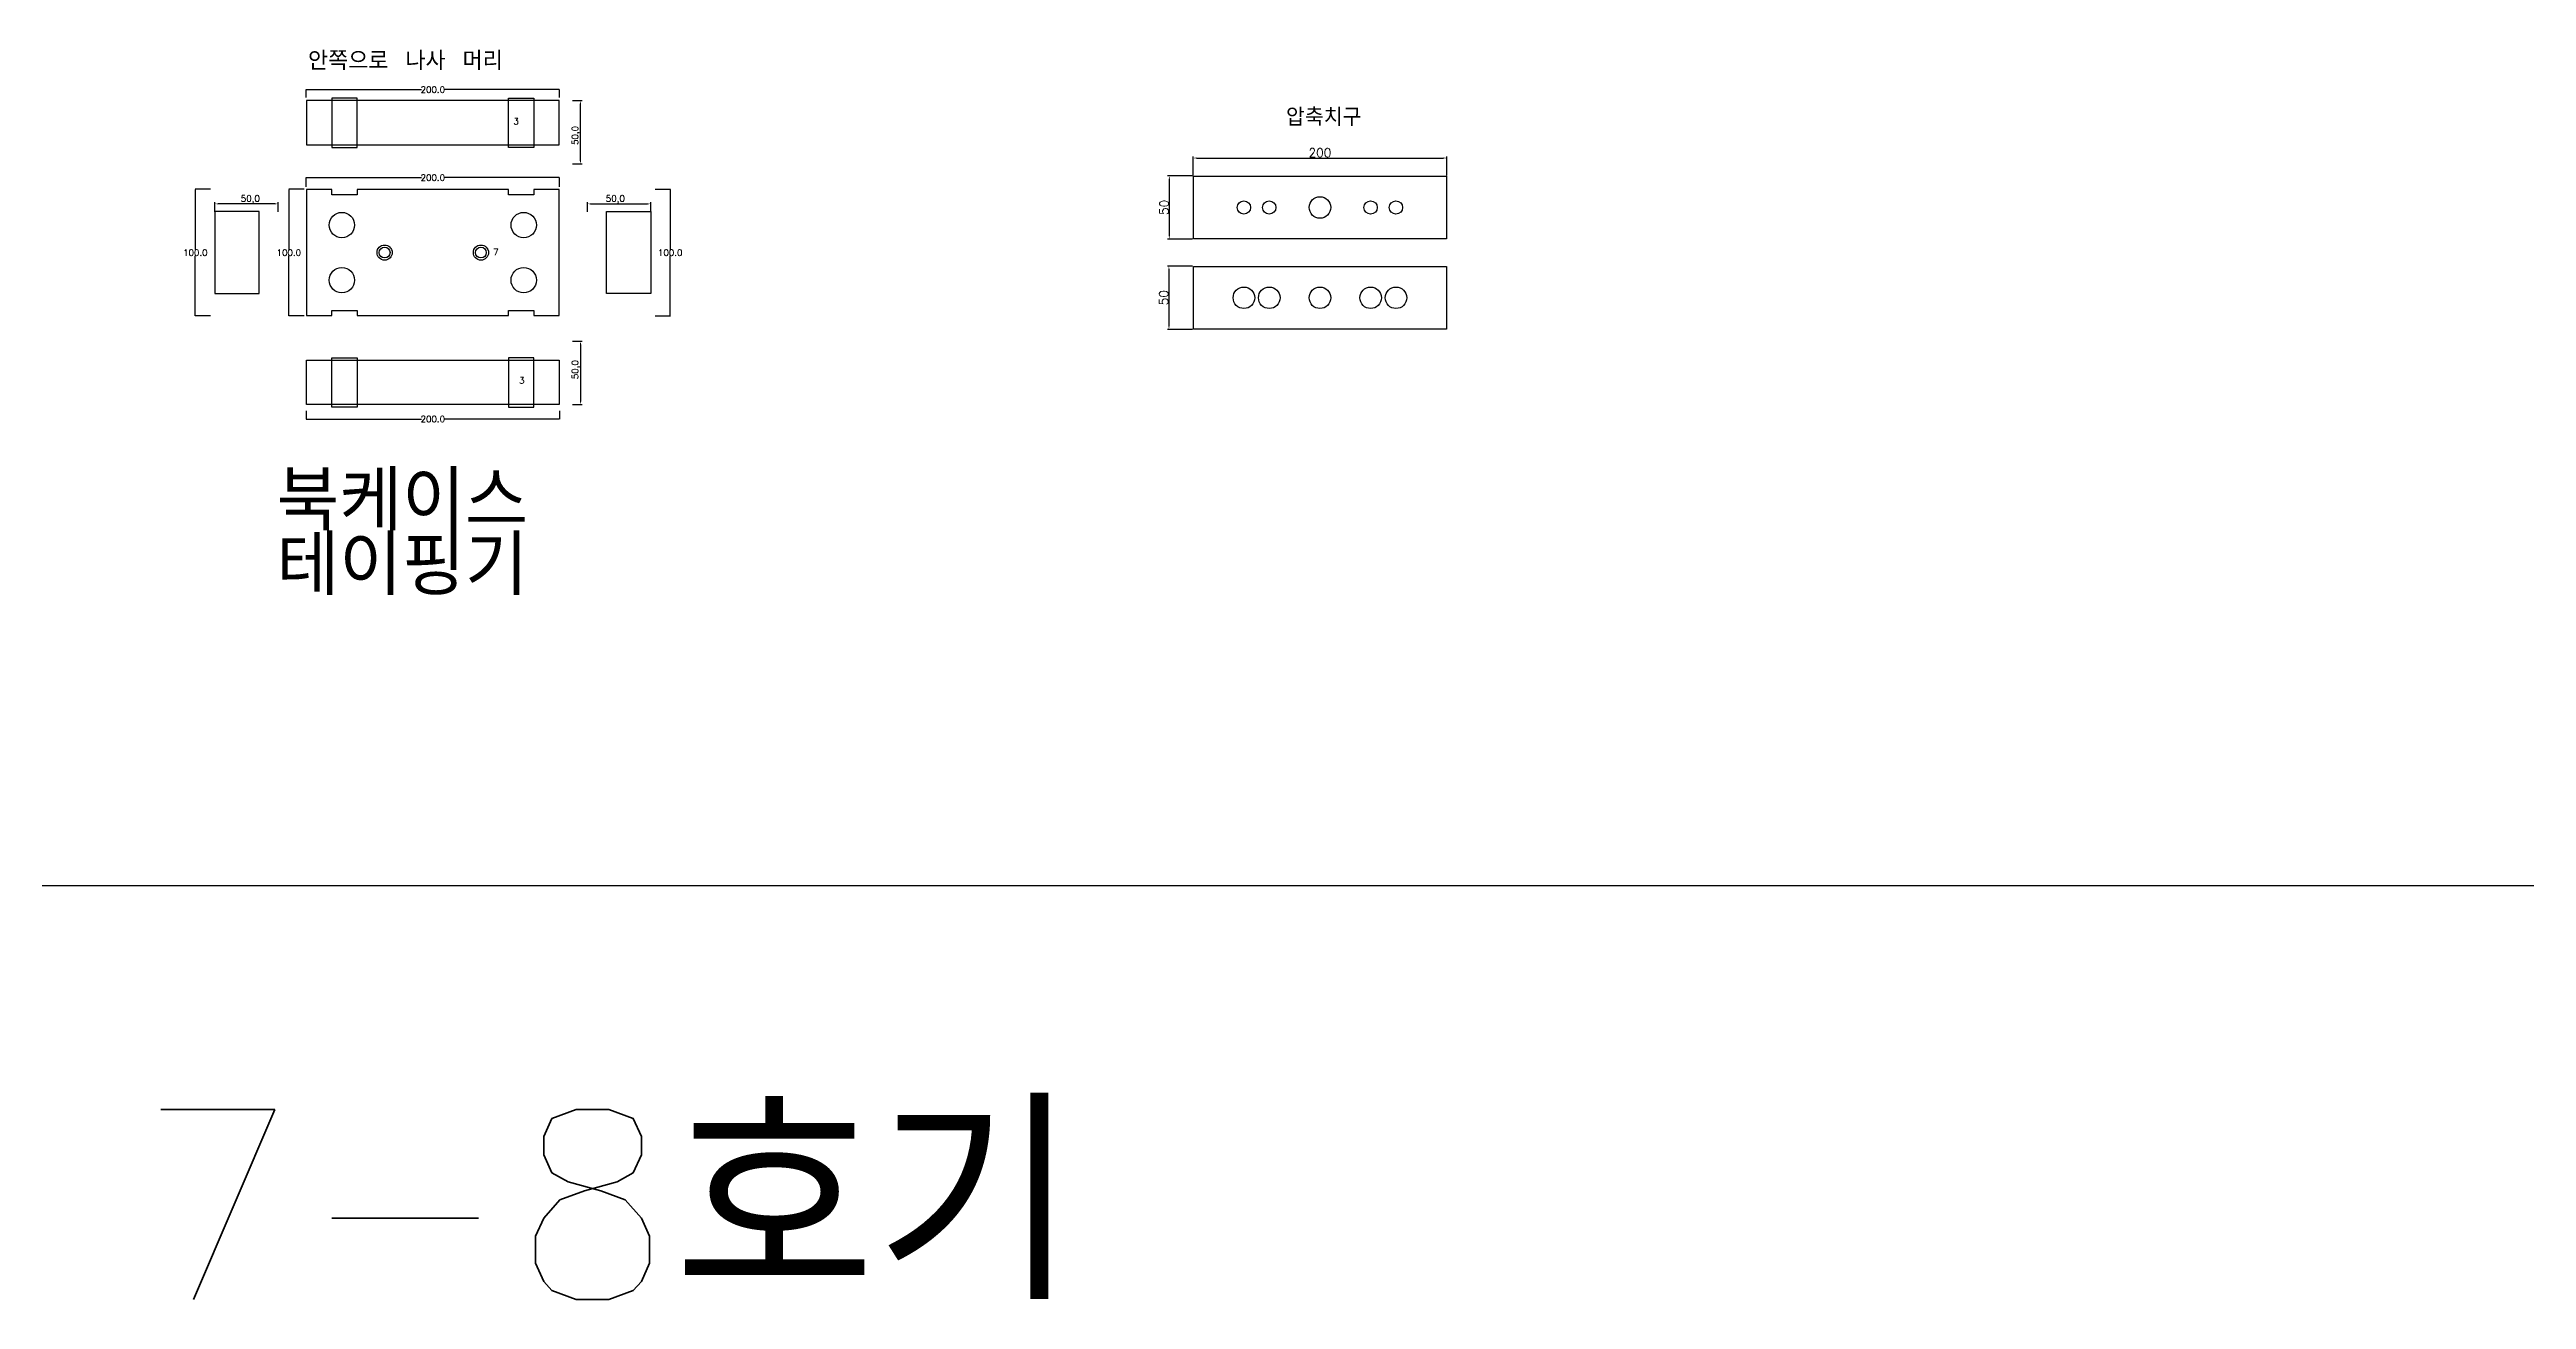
# Model space of a CAD drawing. Header units: millimetres. Extents: x -25 to 19775, y 172 to 9172.
# Drawn here: x 7723 to 9677, y 7045 to 8032 of the extents above; entities that cross this region are included whole.
import ezdxf

# ---------------------------------------------------------------- set-up
doc = ezdxf.new("R2010")
doc.units = ezdxf.units.MM
for name, color, linetype in [('TEXT', 7, 'Continuous'), ('볼트 구멍', 7, 'Continuous'), ('치구', 7, 'Continuous'), ('치수', 7, 'Continuous')]:
    doc.layers.add(name, color=color, linetype=linetype)
doc.styles.get("Standard").update_dxf_attribs({"font": 'txt.shx', "bigfont": 'whgtxt.shx'})
doc.dimstyles.new('ISO-25', dxfattribs={"dimtxt": 2.5, "dimasz": 2.5, "dimexe": 1.25, "dimexo": 0.625, "dimtad": 1, "dimtxsty": 'Standard', "dimcen": 2.5, "dimadec": 0, "dimazin": 0, "dimtfac": 1, "dimtmove": 0, "dimatfit": 3, "dimfxl": 0, "dimarcsym": 0})
doc.dimstyles.get("Standard").update_dxf_attribs({"dimtxt": 7, "dimasz": 0.18, "dimexe": 0.18, "dimexo": 0.0625, "dimgap": 0.09, "dimtad": 0, "dimtih": 1, "dimtoh": 1, "dimdec": 1, "dimzin": 0, "dimdsep": 46, "dimtxsty": 'Standard', "dimcen": 0.09, "dimadec": 0, "dimazin": 0, "dimtfac": 1, "dimtdec": 1, "dimtofl": 0, "dimtmove": 0, "dimatfit": 3, "dimfxl": 0, "dimtolj": 1, "dimtzin": 0, "dimarcsym": 0})

# ---------------------------------------------------------------- blocks, each defined once
blk = doc.blocks.new('*D213')
at = {"layer": 'Defpoints', "color": 0}
for p in [(8135.1, 7991.8), (8142, 7991.8), (8135.1, 7941.8)]:
    blk.add_point(p, dxfattribs=at)
at = {"layer": '치수', "color": 0, "lineweight": -2}
for p, q in [((8135.8, 7991.8), (8143.3, 7991.8)), ((8142, 7944.3), (8142, 7989.3)), ((8135.8, 7941.8), (8143.3, 7941.8))]:
    blk.add_line(p, q, dxfattribs=at)
at = {"layer": '치수', "color": 0}
for points in [[(8141.6, 7989.3), (8142.5, 7989.3), (8142, 7991.8)], [(8141.6, 7944.3), (8142.5, 7944.3), (8142, 7941.8)]]:
    blk.add_solid(points, dxfattribs=at)
at = {"layer": '치수', "color": 0, "insert": (8138.5, 7964.3), "char_height": 5, "attachment_point": 5, "rotation": 90}
blk.add_mtext('50,0', dxfattribs=at)
blk = doc.blocks.new('*D335')
at = {"layer": 'Defpoints', "color": 0}
for p in [(7925.5, 7923.6), (8125.5, 7931), (8125.5, 7923.6)]:
    blk.add_point(p, dxfattribs=at)
at = {"layer": '치수', "color": 0, "lineweight": -2}
for p, q in [((7925.5, 7923.7), (7925.5, 7931.2)), ((7925.6, 7931), (8016.6, 7931)), ((8125.3, 7931), (8034.3, 7931)), ((8125.5, 7923.7), (8125.5, 7931.2))]:
    blk.add_line(p, q, dxfattribs=at)
at = {"layer": '치수', "color": 0}
for points in [[(7925.6, 7931.1), (7925.6, 7931), (7925.5, 7931)], [(8125.3, 7931.1), (8125.3, 7931), (8125.5, 7931)]]:
    blk.add_solid(points, dxfattribs=at)
at = {"layer": '치수', "color": 0, "insert": (8025.5, 7931), "char_height": 5, "attachment_point": 5}
blk.add_mtext('\\A1;200.0', dxfattribs=at)
blk = doc.blocks.new('*D336')
at = {"layer": 'Defpoints', "color": 0}
for p in [(8135.1, 7801.9), (8135.1, 7751.9), (8142, 7751.9)]:
    blk.add_point(p, dxfattribs=at)
at = {"layer": '치수', "color": 0, "lineweight": -2}
for p, q in [((8135.8, 7801.9), (8143.3, 7801.9)), ((8142, 7799.4), (8142, 7754.4)), ((8135.8, 7751.9), (8143.3, 7751.9))]:
    blk.add_line(p, q, dxfattribs=at)
at = {"layer": '치수', "color": 0}
for points in [[(8141.6, 7799.4), (8142.5, 7799.4), (8142, 7801.9)], [(8141.6, 7754.4), (8142.5, 7754.4), (8142, 7751.9)]]:
    blk.add_solid(points, dxfattribs=at)
at = {"layer": '치수', "color": 0, "insert": (8138.5, 7779.4), "char_height": 5, "attachment_point": 5, "rotation": 90}
blk.add_mtext('50,0', dxfattribs=at)
blk = doc.blocks.new('*D337')
at = {"layer": 'Defpoints', "color": 0}
for p in [(7925.5, 7746.8), (8125.5, 7746.8), (8125.5, 7740.4)]:
    blk.add_point(p, dxfattribs=at)
at = {"layer": '치수', "color": 0, "lineweight": -2}
for p, q in [((7925.5, 7746.8), (7925.5, 7740.3)), ((7925.6, 7740.4), (8016.6, 7740.4)), ((8125.3, 7740.4), (8034.3, 7740.4)), ((8125.5, 7746.8), (8125.5, 7740.3))]:
    blk.add_line(p, q, dxfattribs=at)
at = {"layer": '치수', "color": 0}
for points in [[(7925.6, 7740.5), (7925.6, 7740.4), (7925.5, 7740.4)], [(8125.3, 7740.5), (8125.3, 7740.4), (8125.5, 7740.4)]]:
    blk.add_solid(points, dxfattribs=at)
at = {"layer": '치수', "color": 0, "insert": (8025.5, 7740.4), "char_height": 5, "attachment_point": 5}
blk.add_mtext('\\A1;200.0', dxfattribs=at)
blk = doc.blocks.new('*D338')
at = {"layer": 'Defpoints', "color": 0}
for p in [(8147.5, 7903.5), (8197.5, 7910.3), (8197.5, 7903.5)]:
    blk.add_point(p, dxfattribs=at)
at = {"layer": '치수', "color": 0, "lineweight": -2}
for p, q in [((8147.5, 7904.1), (8147.5, 7911.6)), ((8150, 7910.3), (8195, 7910.3)), ((8197.5, 7904.1), (8197.5, 7911.6))]:
    blk.add_line(p, q, dxfattribs=at)
at = {"layer": '치수', "color": 0}
for points in [[(8150, 7910.7), (8150, 7909.9), (8147.5, 7910.3)], [(8195, 7910.7), (8195, 7909.9), (8197.5, 7910.3)]]:
    blk.add_solid(points, dxfattribs=at)
at = {"layer": '치수', "color": 0, "insert": (8169.5, 7913.8), "char_height": 5, "attachment_point": 5}
blk.add_mtext('50,0', dxfattribs=at)
blk = doc.blocks.new('*D339')
at = {"layer": 'Defpoints', "color": 0}
for p in [(7853.5, 7910.3), (7853.5, 7903.5), (7903.5, 7903.5)]:
    blk.add_point(p, dxfattribs=at)
at = {"layer": '치수', "color": 0, "lineweight": -2}
for p, q in [((7853.5, 7904.1), (7853.5, 7911.6)), ((7901, 7910.3), (7856, 7910.3)), ((7903.5, 7904.1), (7903.5, 7911.6))]:
    blk.add_line(p, q, dxfattribs=at)
at = {"layer": '치수', "color": 0}
for points in [[(7856, 7910.7), (7856, 7909.9), (7853.5, 7910.3)], [(7901, 7910.7), (7901, 7909.9), (7903.5, 7910.3)]]:
    blk.add_solid(points, dxfattribs=at)
at = {"layer": '치수', "color": 0, "insert": (7881.5, 7913.8), "char_height": 5, "attachment_point": 5}
blk.add_mtext('50,0', dxfattribs=at)
blk = doc.blocks.new('*D341')
at = {"layer": 'Defpoints', "color": 0}
for p in [(7924, 7921.8), (7911.9, 7821.8), (7924, 7821.8)]:
    blk.add_point(p, dxfattribs=at)
at = {"layer": '치수', "color": 0, "lineweight": -2}
for p, q in [((7923.9, 7921.8), (7911.8, 7921.8)), ((7911.9, 7921.6), (7911.9, 7874.4)), ((7911.9, 7822), (7911.9, 7869.2)), ((7923.9, 7821.8), (7911.8, 7821.8))]:
    blk.add_line(p, q, dxfattribs=at)
at = {"layer": '치수', "color": 0}
for points in [[(7911.9, 7921.6), (7912, 7921.6), (7911.9, 7921.8)], [(7911.9, 7822), (7912, 7822), (7911.9, 7821.8)]]:
    blk.add_solid(points, dxfattribs=at)
at = {"layer": '치수', "color": 0, "insert": (7911.9, 7871.8), "char_height": 5, "attachment_point": 5}
blk.add_mtext('\\A1;100.0', dxfattribs=at)
blk = doc.blocks.new('*D342')
at = {"layer": 'Defpoints', "color": 0}
for p in [(7850.2, 7921.8), (7838.1, 7821.8), (7850.2, 7821.8)]:
    blk.add_point(p, dxfattribs=at)
at = {"layer": '치수', "color": 0, "lineweight": -2}
for p, q in [((7850.1, 7921.8), (7837.9, 7921.8)), ((7838.1, 7921.6), (7838.1, 7874.4)), ((7838.1, 7822), (7838.1, 7869.2)), ((7850.1, 7821.8), (7837.9, 7821.8))]:
    blk.add_line(p, q, dxfattribs=at)
at = {"layer": '치수', "color": 0}
for points in [[(7838.1, 7921.6), (7838.1, 7921.6), (7838.1, 7921.8)], [(7838.1, 7822), (7838.1, 7822), (7838.1, 7821.8)]]:
    blk.add_solid(points, dxfattribs=at)
at = {"layer": '치수', "color": 0, "insert": (7838.1, 7871.8), "char_height": 5, "attachment_point": 5}
blk.add_mtext('\\A1;100.0', dxfattribs=at)
blk = doc.blocks.new('*D343')
at = {"layer": 'Defpoints', "color": 0}
for p in [(8200.8, 7921.8), (8200.8, 7821.8), (8212.8, 7821.8)]:
    blk.add_point(p, dxfattribs=at)
at = {"layer": '치수', "color": 0, "lineweight": -2}
for p, q in [((8200.8, 7921.8), (8213, 7921.8)), ((8212.8, 7921.6), (8212.8, 7874.4)), ((8212.8, 7822), (8212.8, 7869.2)), ((8200.8, 7821.8), (8213, 7821.8))]:
    blk.add_line(p, q, dxfattribs=at)
at = {"layer": '치수', "color": 0}
for points in [[(8212.8, 7921.6), (8212.9, 7921.6), (8212.8, 7921.8)], [(8212.8, 7822), (8212.9, 7822), (8212.8, 7821.8)]]:
    blk.add_solid(points, dxfattribs=at)
at = {"layer": '치수', "color": 0, "insert": (8212.8, 7871.8), "char_height": 5, "attachment_point": 5}
blk.add_mtext('\\A1;100.0', dxfattribs=at)
blk = doc.blocks.new('*D344')
at = {"layer": 'Defpoints', "color": 0}
for p in [(8825.5, 7946.5), (8625.5, 7932), (8825.5, 7932)]:
    blk.add_point(p, dxfattribs=at)
at = {"layer": '치수', "color": 0, "lineweight": -2}
for p, q in [((8625.5, 7932.6), (8625.5, 7947.8)), ((8628, 7946.5), (8823, 7946.5)), ((8825.5, 7932.6), (8825.5, 7947.8))]:
    blk.add_line(p, q, dxfattribs=at)
at = {"layer": '치수', "color": 0}
for points in [[(8628, 7947), (8628, 7946.1), (8625.5, 7946.5)], [(8823, 7947), (8823, 7946.1), (8825.5, 7946.5)]]:
    blk.add_solid(points, dxfattribs=at)
at = {"layer": '치수', "color": 0, "insert": (8725.5, 7950.7), "char_height": 7, "attachment_point": 5}
blk.add_mtext('200', dxfattribs=at)
blk = doc.blocks.new('*D345')
at = {"layer": 'Defpoints', "color": 0}
for p in [(8625.5, 7861.2), (8606.3, 7811.2), (8625.5, 7811.2)]:
    blk.add_point(p, dxfattribs=at)
at = {"layer": '치수', "color": 0, "lineweight": -2}
for p, q in [((8624.8, 7861.2), (8605.1, 7861.2)), ((8606.3, 7858.7), (8606.3, 7813.7)), ((8624.8, 7811.2), (8605.1, 7811.2))]:
    blk.add_line(p, q, dxfattribs=at)
at = {"layer": '치수', "color": 0}
for points in [[(8605.9, 7858.7), (8606.7, 7858.7), (8606.3, 7861.2)], [(8605.9, 7813.7), (8606.7, 7813.7), (8606.3, 7811.2)]]:
    blk.add_solid(points, dxfattribs=at)
at = {"layer": '치수', "color": 0, "insert": (8602.2, 7836.2), "char_height": 7, "attachment_point": 5, "rotation": 90}
blk.add_mtext('50', dxfattribs=at)
blk = doc.blocks.new('*D346')
at = {"layer": 'Defpoints', "color": 0}
for p in [(8625.5, 7932.5), (8606.6, 7882.5), (8625.5, 7882.5)]:
    blk.add_point(p, dxfattribs=at)
at = {"layer": '치수', "color": 0, "lineweight": -2}
for p, q in [((8624.8, 7932.5), (8605.3, 7932.5)), ((8606.6, 7930), (8606.6, 7885)), ((8624.8, 7882.5), (8605.3, 7882.5))]:
    blk.add_line(p, q, dxfattribs=at)
at = {"layer": '치수', "color": 0}
for points in [[(8606.2, 7930), (8607, 7930), (8606.6, 7932.5)], [(8606.2, 7885), (8607, 7885), (8606.6, 7882.5)]]:
    blk.add_solid(points, dxfattribs=at)
at = {"layer": '치수', "color": 0, "insert": (8602.5, 7907.5), "char_height": 7, "attachment_point": 5, "rotation": 90}
blk.add_mtext('50', dxfattribs=at)
blk = doc.blocks.new('*D583')
at = {"layer": 'Defpoints', "color": 0}
for p in [(7925.5, 7994.1), (8125.5, 8000.5), (8125.5, 7994.1)]:
    blk.add_point(p, dxfattribs=at)
at = {"layer": '치수', "color": 0, "lineweight": -2}
for p, q in [((7925.5, 7994.2), (7925.5, 8000.7)), ((7925.6, 8000.5), (8016.6, 8000.5)), ((8125.3, 8000.5), (8034.3, 8000.5)), ((8125.5, 7994.2), (8125.5, 8000.7))]:
    blk.add_line(p, q, dxfattribs=at)
at = {"layer": '치수', "color": 0}
for points in [[(7925.6, 8000.5), (7925.6, 8000.5), (7925.5, 8000.5)], [(8125.3, 8000.5), (8125.3, 8000.5), (8125.5, 8000.5)]]:
    blk.add_solid(points, dxfattribs=at)
at = {"layer": '치수', "color": 0, "insert": (8025.5, 8000.5), "char_height": 5, "attachment_point": 5}
blk.add_mtext('\\A1;200.0', dxfattribs=at)

msp = doc.modelspace()

# ---------------------------------------------------------------- linework, layer by layer
at = {"layer": 'TEXT', "color": 6}
msp.add_line((19775.462, 7371.825), (-24.538, 7371.825), dxfattribs=at)
at = {"layer": '볼트 구멍', "color": 3}
for centre, radius in [((8725.462, 7907.475), 8.5), ((8665.462, 7907.475), 5.25), ((8685.462, 7907.475), 5.25), ((8765.462, 7907.475), 5.25), ((8785.462, 7907.475), 5.25), ((7987.462, 7871.825), 4.25), ((8063.462, 7871.825), 4.25)]:
    msp.add_circle(centre, radius, dxfattribs=at)
at = {"layer": '볼트 구멍', "color": 1}
for centre, radius in [((7987.462, 7871.825), 6), ((8063.462, 7871.825), 5.998), ((8665.462, 7836.175), 8.5), ((8685.462, 7836.175), 8.5), ((8725.462, 7836.175), 8.5), ((8765.462, 7836.175), 8.5), ((8785.462, 7836.175), 8.5)]:
    msp.add_circle(centre, radius, dxfattribs=at)
at = {"layer": '치구', "color": 1}
for points in [[(7945.712, 7954.794), (7965.712, 7954.794), (7965.712, 7993.791), (7945.712, 7993.791)], [(8105.212, 7954.794), (8085.212, 7954.794), (8085.212, 7993.791), (8105.212, 7993.791)], [(7945.712, 7788.856), (7965.712, 7788.856), (7965.712, 7749.859), (7945.712, 7749.859)], [(8105.212, 7788.856), (8085.212, 7788.856), (8085.212, 7749.859), (8105.212, 7749.859)]]:
    msp.add_lwpolyline(points, close=True, dxfattribs=at)
at = {"layer": '치구'}
for points in [[(7925.712, 7956.794), (8125.212, 7956.794), (8125.212, 7991.794), (7925.712, 7991.794)], [(7925.712, 7822.075), (7945.712, 7822.075), (7945.712, 7826.075), (7965.712, 7826.075), (7965.712, 7822.075), (8085.212, 7822.075), (8085.212, 7826.075), (8105.212, 7826.075), (8105.212, 7822.075), (8125.212, 7822.075), (8125.212, 7921.575), (8105.212, 7921.575), (8105.212, 7917.575), (8085.212, 7917.575), (8085.212, 7921.575), (7965.712, 7921.575), (7965.712, 7917.575), (7945.712, 7917.575), (7945.712, 7921.575), (7925.712, 7921.575)], [(8825.212, 7932.225), (8825.212, 7882.725), (8625.712, 7882.725), (8625.712, 7932.225)], [(7888.462, 7904.175), (7853.462, 7904.175), (7853.462, 7839.475), (7888.462, 7839.475)], [(8162.462, 7904.175), (8197.462, 7904.175), (8197.462, 7839.475), (8162.462, 7839.475)], [(8825.212, 7860.925), (8825.212, 7811.425), (8625.712, 7811.425), (8625.712, 7860.925)], [(7925.712, 7786.856), (8125.212, 7786.856), (8125.212, 7751.856), (7925.712, 7751.856)]]:
    msp.add_lwpolyline(points, close=True, dxfattribs=at)
for centre in [(7953.712, 7893.575), (8097.212, 7893.575), (7953.712, 7850.075), (8097.212, 7850.075)]:
    msp.add_circle(centre, 10, dxfattribs=at)

# ---------------------------------------------------------------- texts
at = {"layer": 'TEXT', "color": 1}
for s, height, p in [('안쪽으로 나사 머리', 15, (7927.015, 8015.852)), ('3', 5, (8089.024, 7973.095)), ('7', 5, (8073.108, 7869.906)), ('3', 5, (8093.553, 7768.386))]:
    msp.add_text(s, height=height, dxfattribs=at).set_placement(p)
at = {"layer": 'TEXT', "color": 1, "linetype": 'Continuous'}
for s, height, p in [('압축치구', 14.0625, (8698.693, 7971.876)), ('북케이스', 46.875, (7902.151, 7652.341)), ('테이핑기', 46.875, (7902.151, 7601.428))]:
    msp.add_text(s, height=height, dxfattribs=at).set_placement(p)
at = {"layer": 'TEXT', "color": 3}
msp.add_text('송운사 7-8호기 ', height=150, dxfattribs=at).set_placement((7181.732, 7045.315))

# ---------------------------------------------------------------- dimensions: what is measured, and where the dimension line sits
at = {"layer": '치수', "color": 4}
for base, p1, p2, dimstyle, override, picture, middle in [((8125.462, 8000.516), (7925.462, 7994.118), (8125.462, 7994.118), 'Standard', {"dimtxt": 5}, '*D583', (8025.462, 8000.516)), ((8197.462, 7910.302), (8147.462, 7903.525), (8197.462, 7903.525), 'ISO-25', {"dimtxt": 5, "dimdec": 1, "dimzin": 0, "dimtdec": 1}, '*D338', (8169.462, 7910.302)), ((8125.462, 7740.445), (7925.462, 7746.843), (8125.462, 7746.843), 'Standard', {"dimtxt": 5}, '*D337', (8025.462, 7740.445))]:
    dim = msp.add_linear_dim(base=base, p1=p1, p2=p2, dimstyle=dimstyle, override=override, dxfattribs=at)
    dim.commit()
    dim.dimension.update_dxf_attribs({"geometry": picture, "text_midpoint": middle, "dimtype": 160})
for base, p1, p2, angle, picture, middle in [((8142.039, 7991.794), (8135.141, 7941.794), (8135.141, 7991.794), 90, '*D213', (8142.039, 7964.294)), ((7853.462, 7910.302), (7903.462, 7903.525), (7853.462, 7903.525), 180, '*D339', (7881.462, 7910.302)), ((8142.039, 7751.856), (8135.141, 7801.856), (8135.141, 7751.856), 270, '*D336', (8142.039, 7779.356))]:
    dim = msp.add_linear_dim(base=base, p1=p1, p2=p2, angle=angle, dimstyle='ISO-25', override={"dimtxt": 5, "dimdec": 1, "dimzin": 0, "dimtdec": 1}, dxfattribs=at)
    dim.commit()
    dim.dimension.update_dxf_attribs({"geometry": picture, "text_midpoint": middle, "dimtype": 160})
for base, p1, p2, dimstyle, override, picture, middle in [((8825.462, 7946.54), (8625.462, 7931.975), (8825.462, 7931.975), 'ISO-25', {"dimtxt": 7}, '*D344', (8725.462, 7950.665)), ((8125.462, 7931.047), (7925.462, 7923.65), (8125.462, 7923.65), 'Standard', {"dimtxt": 5}, '*D335', (8025.462, 7931.047))]:
    dim = msp.add_linear_dim(base=base, p1=p1, p2=p2, dimstyle=dimstyle, override=override, dxfattribs=at)
    dim.commit()
    dim.dimension.update_dxf_attribs({"geometry": picture, "text_midpoint": middle})
for base, p1, p2, dimstyle, override, picture, middle in [((7838.094, 7821.825), (7850.163, 7921.825), (7850.163, 7821.825), 'Standard', {"dimtxt": 5}, '*D342', (7838.094, 7871.825)), ((7911.932, 7821.825), (7924.001, 7921.825), (7924.001, 7821.825), 'Standard', {"dimtxt": 5}, '*D341', (7911.932, 7871.825)), ((8212.829, 7821.825), (8200.76, 7921.825), (8200.76, 7821.825), 'Standard', {"dimtxt": 5}, '*D343', (8212.829, 7871.825)), ((8606.599, 7882.475), (8625.462, 7932.475), (8625.462, 7882.475), 'ISO-25', {"dimtxt": 7}, '*D346', (8602.474, 7907.475)), ((8606.3, 7811.175), (8625.462, 7861.175), (8625.462, 7811.175), 'ISO-25', {"dimtxt": 7}, '*D345', (8602.175, 7836.175))]:
    dim = msp.add_linear_dim(base=base, p1=p1, p2=p2, angle=90, dimstyle=dimstyle, override=override, dxfattribs=at)
    dim.commit()
    dim.dimension.update_dxf_attribs({"geometry": picture, "text_midpoint": middle})

doc.saveas('drawing.dxf')
